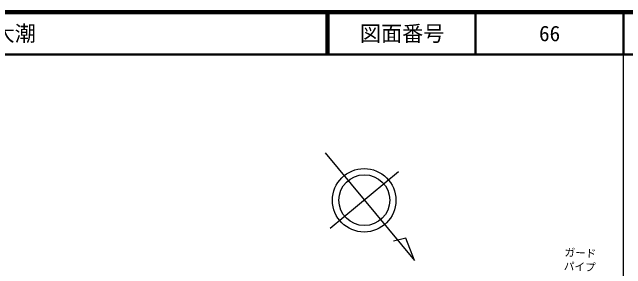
# Model space of a CAD drawing. Units: millimetres at full size, sheet at 1:1000; details may follow other scales. Extents: x 40000 to 680000, y 20000 to 380000.
# Drawn here: x 434434 to 579500, y 319441 to 380000 of the extents above; entities that cross this region are included whole.
import ezdxf
from ezdxf.enums import TextEntityAlignment as Align

# ---------------------------------------------------------------- set-up
doc = ezdxf.new("R2010")
doc.units = ezdxf.units.MM
doc.header["$LTSCALE"] = 1000
for name, color, linetype, lineweight in [('M-BMK-SRVR', 3, 'Continuous', 25), ('M-STR-HTXT', 7, 'Continuous', 13), ('M-TTL', 2, 'Continuous', 140), ('M-TTL-BAND', 7, 'Continuous', 25), ('M-TTL-LINE', 7, 'Continuous', 50)]:
    doc.layers.add(name, color=color, linetype=linetype, lineweight=lineweight)
doc.layers.add('M-TTL-TXT', color=7, linetype='Continuous')
doc.styles.add('ＭＳ ゴシック', font='')
doc.styles.get('ＭＳ ゴシック').set_extended_font_data('MS Gothic')

msp = doc.modelspace()

# ---------------------------------------------------------------- linework, layer by layer
at = {"layer": 'M-BMK-SRVR'}
for p, q in [((508407, 346773), (529531, 321382)), ((525752, 342341), (509609, 328911)), ((527484, 326666), (524561, 325986)), ((529531, 321382), (527484, 326666))]:
    msp.add_line(p, q, dxfattribs=at)
for centre, radius in [((517648, 335599), 7500), ((517681, 335626), 6000)]:
    msp.add_circle(centre, radius, dxfattribs=at)
at = {"layer": 'M-TTL'}
msp.add_line((680000, 380000), (40000, 380000), dxfattribs=at)
at = {"layer": 'M-TTL-BAND'}
msp.add_line((579000, 20000), (579000, 370000), dxfattribs=at)
at = {"layer": 'M-TTL-LINE'}
for p, q in [((508747, 380000), (508747, 370000)), ((509247, 380000), (509247, 370000)), ((543997, 380000), (543997, 370000)), ((579000, 380000), (579000, 370000)), ((40000, 370000), (680000, 370000))]:
    msp.add_line(p, q, dxfattribs=at)

# ---------------------------------------------------------------- texts
at = {"layer": 'M-STR-HTXT', "style": 'ＭＳ ゴシック'}
for s, p in [('ガード', (568705, 321689)), ('パイプ', (568552, 318444))]:
    msp.add_text(s, height=1833, rotation=357.292, dxfattribs=at).set_placement(p, align=Align.BOTTOM_CENTER)
at = {"layer": 'M-TTL-TXT', "style": 'ＭＳ ゴシック'}
msp.add_text('周南市大字大潮', height=3666, dxfattribs=at).set_placement((405024, 375000), align=Align.MIDDLE_LEFT)
for s, p in [('図面番号', (526622, 375000)), ('66', (561497, 375000))]:
    msp.add_text(s, height=3666, dxfattribs=at).set_placement(p, align=Align.MIDDLE_CENTER)

doc.saveas('drawing.dxf')
